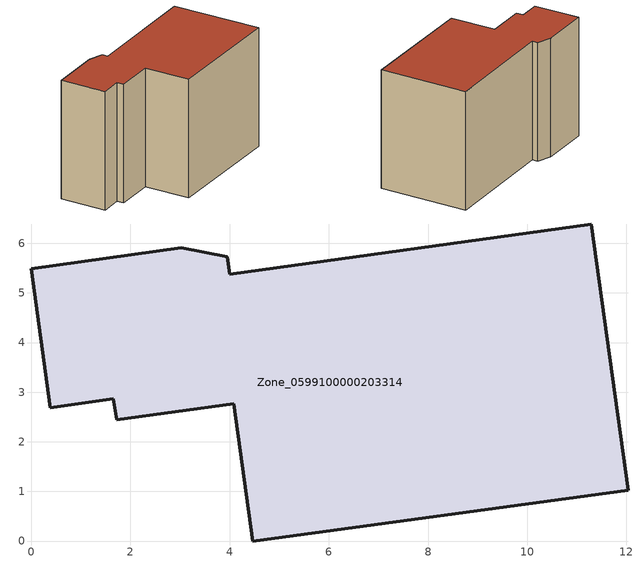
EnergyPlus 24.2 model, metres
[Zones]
Zone_0599100000203314
 floor ground (C_G): 4.08,2.77 1.73,2.44 1.66,2.87 0.39,2.69 0,5.49 3.02,5.91 3.95,5.73 4,5.38 11.29,6.39 12.04,1.02 4.47,0 z0
 wall outside (C_F): 12.04,1.02 11.29,6.39 4,5.38 3.95,5.73 3.02,5.91 0,5.49 0.39,2.69 1.66,2.87 1.73,2.44 4.08,2.77 4.47,0 12.04,1.02 z0:7.33
 roof outside (C_R): 4.08,2.77 4.47,0 12.04,1.02 11.29,6.39 4,5.38 3.95,5.73 3.02,5.91 0,5.49 0.39,2.69 1.66,2.87 1.73,2.44 z7.33
[BUILDING]
Pand.0599100000203314: North Axis=0; Terrain=City; Loads Convergence Tolerance Value=0.04; Temperature Convergence Tolerance Value=0.4; Solar Distribution=FullExterior; Maximum Number of Warmup Days=25; Minimum Number of Warmup Days=1
[Site:Location]
Rotterdam.The.Hague.AP_ZH_NLD Design_Conditions: Latitude=51.96; Longitude=4.45; Time Zone=1; Elevation=-4.5
[SITE:GROUNDTEMPERATURE:BUILDINGSURFACE]
18, 18, 18, 18, 18, 18, 18, 18, 18, 18, 18, 18
[MATERIAL] Thermal Absorptance=0.9; Solar Absorptance=0.7; Visible Absorptance=0.7
Name | Roughness | Thickness | Conductivity | Density | Specific Heat
G.TC.1946 | MediumSmooth | 0.15 | 1 | 540 | 1210
F.TC.1946 | Rough | 0.3 | 0.857143 | 1920 | 840
R.TC.1946 | MediumRough | 0.2 | 0.909091 | 1500 | 1000
[CONSTRUCTION]
C_G: G.TC.1946
C_F: F.TC.1946
C_R: R.TC.1946
[ZONE]
Zone_0599100000203314: Type=1; Multiplier=1; Ceiling Height=Autocalculate; Volume=Autocalculate; Floor Area=autocalculate; Part of Total Floor Area=Yes
[ZONEINFILTRATION:DESIGNFLOWRATE]
Infil_Zone_0599100000203314: Zone or ZoneList or Space or SpaceList=Zone_0599100000203314; Schedule=AlwaysOn; Design Flow Rate Calculation Method=Flow/Area; Flow Rate per Floor Area=0.003; Constant Term Coefficient=1; Temperature Term Coefficient=0; Velocity Term Coefficient=0; Velocity Squared Term Coefficient=0
[HVACTEMPLATE:ZONE:IDEALLOADSAIRSYSTEM]
Zone_0599100000203314: Maximum Heating Supply Air Temperature=50; Minimum Cooling Supply Air Temperature=13; Maximum Heating Supply Air Humidity Ratio=0.0156; Minimum Cooling Supply Air Humidity Ratio=0.0077; Heating Limit=NoLimit; Cooling Limit=NoLimit; Dehumidification Control Type=ConstantSensibleHeatRatio; Cooling Sensible Heat Ratio=0.7; Dehumidification Setpoint=60; Humidification Control Type=None; Humidification Setpoint=30; Outdoor Air Method=None; Outdoor Air Flow Rate per Person=0.00944; Outdoor Air Flow Rate per Zone Floor Area=0; Outdoor Air Flow Rate per Zone=0; Demand Controlled Ventilation Type=None; Outdoor Air Economizer Type=NoEconomizer; Heat Recovery Type=None; Sensible Heat Recovery Effectiveness=0.7; Latent Heat Recovery Effectiveness=0.65
[ZONECONTROL:THERMOSTAT]
ThermostatControl_Zone_0599100000203314: Zone or ZoneList=Zone_0599100000203314; Control Type Schedule=DualSetpointControlType; Control 1=Thermostat_Zone_0599100000203314; Temperature Difference Between Cutout And Setpoint=0
[THERMOSTATSETPOINT:DUALSETPOINT]
Thermostat_Zone_0599100000203314: Heating Setpoint Temperature Schedule=HeatingSetpoint_Zone_0599100000203314; Cooling Setpoint Temperature Schedule=CoolingSetpoint_Zone_0599100000203314
[SCHEDULE:COMPACT]
HeatingSetpoint_Zone_0599100000203314: Through: 12/31, For: AllDays, Until: 24:00, 21
CoolingSetpoint_Zone_0599100000203314: Through: 12/31, For: AllDays, Until: 24:00, 24
DualSetpointControlType: Through: 12/31, For: AllDays, Until: 24:00, 4
AlwaysOn: Through: 12/31, For: AllDays, Until: 24:00, 1
